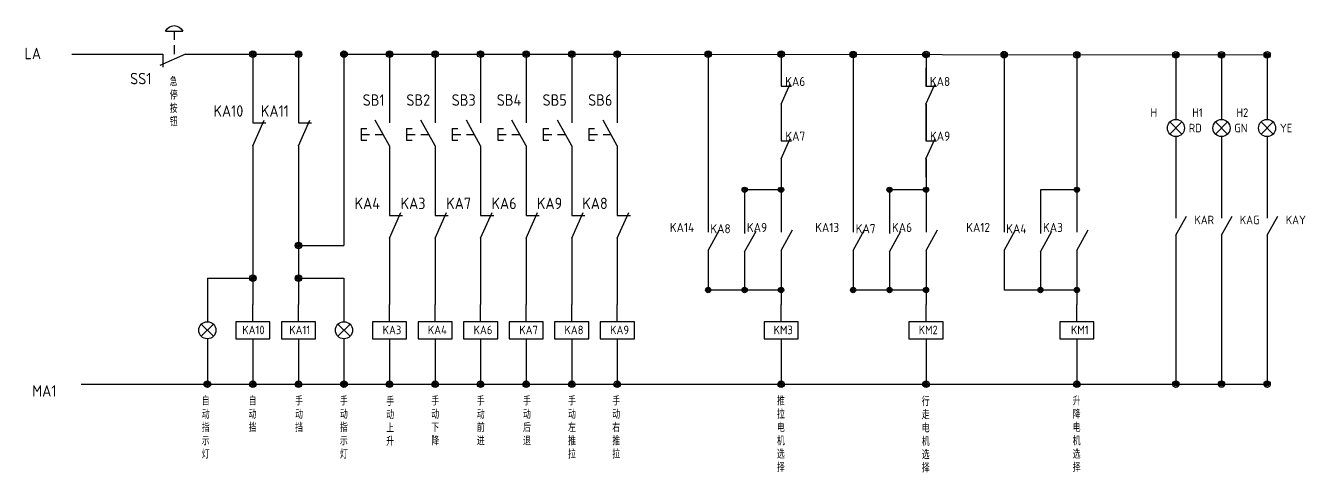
# Model space of a CAD drawing. Header units: millimetres. Extents: x -405 to 4399, y -1432 to 2273.
# Drawn here: x 1125 to 1687, y 829 to 1025 of the extents above; entities that cross this region are included whole.
import ezdxf
from ezdxf.enums import TextEntityAlignment as Align

# ---------------------------------------------------------------- set-up
doc = ezdxf.new("R2010")
doc.units = ezdxf.units.MM
doc.layers.get('0').update_dxf_attribs({"lineweight": 25})
for name, color, linetype in [('MISC', 2, 'Continuous'), ('SYMS', 7, 'Continuous'), ('TAGS', 51, 'Continuous'), ('YEL_14_THHN', 2, 'Continuous')]:
    doc.layers.add(name, color=color, linetype=linetype)
doc.layers.add('剖面线、重合断面轮廓线、表示平面的对角线、范围线及分界线、断裂处边界线 @ 1', color=4, linetype='Continuous', lineweight=25)
doc.styles.add('WD_IEC', font='ISOCP2.shx', dxfattribs={"width": 0.9, "height": 4, "bigfont": 'gbcbig.shx'})
doc.styles.add('工程字', font='', dxfattribs={"width": 0.7})
doc.styles.get('工程字').set_extended_font_data('FangSong_GB2312')

# ---------------------------------------------------------------- blocks, each defined once
blk = doc.blocks.new('WDDOT')
for radius in [0.72, 0.449, 0.223]:
    blk.add_circle((0, 0), radius)
blk = doc.blocks.new('VPB11')
for p, q in [((0, 7.5), (0, 2.5)), ((0, -2.5), (-3.12, 3.12)), ((-6.25, 1.25), (-6.25, -1.25)), ((-6.25, 1.25), (-5, 1.25)), ((-6.25, 0), (-4.38, 0)), ((-3.12, 0), (-1.39, 0)), ((-6.25, -1.25), (-5, -1.25)), ((0, -2.5), (0, -7.5))]:
    blk.add_line(p, q)
at = {"style": 'WD_IEC'}
for tag, p in [('INST', (-8, 10.25)), ('LOC', (-8, 6.75)), ('TAG1', (-1.08, 6.28)), ('DESC1', (-8, -10.35)), ('DESC2', (-8, -13.85)), ('DESC3', (-8, -17.35))]:
    blk.add_attdef(tag, text='', height=2.5, dxfattribs=at).set_placement(p, align=Align.RIGHT)
blk.add_attdef('TERM01', text='', height=2, rotation=90, dxfattribs=at).set_placement((-1, 7.5), align=Align.RIGHT)
at = {"style": 'WD_IEC', "flags": 1}
for tag, p, height in [('X2TERM01', (0, 7.5), 0.32), ('CONTACT', (0.5, 4.5), 1), ('COMMON', (1.75, 3.25), 1), ('X1LINK', (0, 0), 0.32), ('ASSYCODE', (1, -4), 1), ('FAMILY', (1, -5.5), 1), ('X8TERM02', (0, -7.5), 0.32), ('CATDESC', (1, -7), 1)]:
    blk.add_attdef(tag, p, '', height=height, dxfattribs=at)
at = {"style": 'WD_IEC', "flags": 9}
for tag, p in [('MFG', (-8.5, -0.25)), ('CAT', (-8.5, -2.75))]:
    blk.add_attdef(tag, text='', height=1.5, dxfattribs=at).set_placement(p, align=Align.RIGHT)
at = {"style": 'WD_IEC'}
blk.add_attdef('TERM02', (-1, -7.5), '', height=2, rotation=90, dxfattribs=at)
at = {"lineweight": 15, "style": 'WD_IEC'}
blk.add_attdef('XREF', text='', height=2.5, dxfattribs=at).set_placement((-8, -6.35), align=Align.RIGHT)
blk = doc.blocks.new('VSW12')
for p, q in [((0, 7.5), (0, 2.5)), ((0, -2.5), (2.5, 3.12)), ((0, 2.5), (2.87, 2.5)), ((0, -2.5), (0, -7.5))]:
    blk.add_line(p, q)
at = {"style": 'WD_IEC'}
for tag, p in [('INST', (-5.25, 7.75)), ('LOC', (-5.25, 4.25)), ('TAG1', (-2.1, 3.88)), ('DESC1', (-5.25, -12.85)), ('DESC2', (-5.25, -16.35)), ('DESC3', (-5.25, -19.85))]:
    blk.add_attdef(tag, text='', height=2.5, dxfattribs=at).set_placement(p, align=Align.RIGHT)
blk.add_attdef('TERM01', text='', height=2, rotation=90, dxfattribs=at).set_placement((-1, 7.5), align=Align.RIGHT)
at = {"style": 'WD_IEC', "flags": 1}
for tag, p, height in [('X2TERM01', (0, 7.5), 0.32), ('CONTACT', (0.5, 4.5), 1), ('COMMON', (1.75, 3.25), 1), ('X1LINK', (1.11, 0), 0.32), ('ASSYCODE', (1, -4), 1), ('FAMILY', (1, -5.5), 1), ('X8TERM02', (0, -7.5), 0.32), ('CATDESC', (1, -7), 1)]:
    blk.add_attdef(tag, p, '', height=height, dxfattribs=at)
at = {"style": 'WD_IEC'}
blk.add_attdef('TERM02', (-1, -7.5), '', height=2, rotation=90, dxfattribs=at)
at = {"style": 'WD_IEC', "flags": 9}
for tag, p in [('MFG', (-5.75, -2.75)), ('CAT', (-5.75, -5.25))]:
    blk.add_attdef(tag, text='', height=1.5, dxfattribs=at).set_placement(p, align=Align.RIGHT)
at = {"lineweight": 15, "style": 'WD_IEC'}
for tag, p in [('XREF', (-5.25, -8.85)), ('WDTAGALT', (-5.5, -22.63))]:
    blk.add_attdef(tag, text='', height=2.5, dxfattribs=at).set_placement(p, align=Align.RIGHT)
blk = doc.blocks.new('VCR1')
for p, q in [((0, 2.5), (0, 7.5)), ((0, -2.5), (0, -7.5))]:
    blk.add_line(p, q)
blk.add_lwpolyline([(-5, 2.5), (-5, -2.5), (5, -2.5), (5, 2.5)], close=True)
at = {"style": 'WD_IEC'}
for tag, p in [('INST', (-5.25, 11.5)), ('LOC', (-5.25, 8)), ('TAG1', (3.44, -1.17)), ('DESC1', (-5.25, -6.85)), ('DESC2', (-5.25, -10.35)), ('DESC3', (-5.25, -13.85))]:
    blk.add_attdef(tag, text='', height=2.5, dxfattribs=at).set_placement(p, align=Align.RIGHT)
at = {"style": 'WD_IEC', "flags": 1}
for tag, p, height in [('X2TERM01', (0, 7.5), 0.32), ('X4LINK', (-5, 0), 0.32), ('X1LINK', (5, 0), 0.32), ('ASSYCODE', (1, -4), 1), ('X8TERM02', (0, -7.5), 0.32), ('FAMILY', (1, -5.5), 1), ('CATDESC', (1, -7), 1)]:
    blk.add_attdef(tag, p, '', height=height, dxfattribs=at)
at = {"style": 'WD_IEC'}
blk.add_attdef('TERM01', text='', height=2, rotation=90, dxfattribs=at).set_placement((-1, 7.5), align=Align.RIGHT)
at = {"style": 'WD_IEC', "flags": 9}
for tag, p in [('MFG', (-6, 1)), ('CAT', (-6, -1.5))]:
    blk.add_attdef(tag, text='', height=1.5, dxfattribs=at).set_placement(p, align=Align.RIGHT)
at = {"style": 'WD_IEC'}
blk.add_attdef('TERM02', (-1, -7.5), '', height=2, rotation=90, dxfattribs=at)
at = {"lineweight": 9, "style": 'WD_IEC'}
for tag, p in [('NO', (-5.5, -16.5)), ('NC', (-5.5, -20))]:
    blk.add_attdef(tag, text='', height=2.5, dxfattribs=at).set_placement(p, align=Align.TOP_RIGHT)
for tag, p in [('XREFNO', (-4, -16.5)), ('XREFNC', (-4, -20))]:
    blk.add_attdef(tag, text='', height=2.5, dxfattribs=at).set_placement(p, align=Align.TOP_LEFT)
blk = doc.blocks.new('VLT1A')
for p, q in [((0, 7.5), (0, 2.5)), ((-1.77, -1.77), (1.77, 1.77)), ((1.77, -1.77), (-1.77, 1.77)), ((0, -2.5), (0, -7.5))]:
    blk.add_line(p, q)
blk.add_circle((0, 0), 2.5)
at = {"style": 'WD_IEC'}
for tag, p in [('INST', (-5.5, 10.25)), ('LOC', (-5.5, 6.75)), ('TAG1', (-5.5, 3.25)), ('DESC2', (-5.5, -9.85)), ('DESC1', (-5.5, -6.35)), ('DESC3', (-5.5, -13.35))]:
    blk.add_attdef(tag, text='', height=2.5, dxfattribs=at).set_placement(p, align=Align.RIGHT)
at = {"style": 'WD_IEC', "flags": 1}
for tag, p, height in [('X2TERM01', (0, 7.5), 0.32), ('X4LINK', (-3, 0), 0.32), ('X1LINK', (3, 0), 0.32), ('ASSYCODE', (1, -4), 1), ('X8TERM02', (0, -7.5), 0.32), ('FAMILY', (1, -5.5), 1), ('CATDESC', (1, -7), 1)]:
    blk.add_attdef(tag, p, '', height=height, dxfattribs=at)
at = {"style": 'WD_IEC'}
blk.add_attdef('TERM01', text='', height=2, rotation=90, dxfattribs=at).set_placement((-1, 7.5), align=Align.RIGHT)
at = {"style": 'WD_IEC', "flags": 9}
for tag, p in [('MFG', (-6, -0.25)), ('CAT', (-6, -2.75))]:
    blk.add_attdef(tag, text='', height=1.5, dxfattribs=at).set_placement(p, align=Align.RIGHT)
at = {"style": 'WD_IEC'}
blk.add_attdef('TERM02', (-1, -7.5), '', height=2, rotation=90, dxfattribs=at)
at = {"lineweight": 13, "style": 'WD_IEC'}
blk.add_attdef('COLOR', text='', height=2.5, dxfattribs=at).set_placement((3.75, 0), align=Align.MIDDLE_LEFT)
at = {"lineweight": 15, "style": 'WD_IEC'}
for tag, p in [('WDTAGALT', (-5.5, -21)), ('XREF', (-5.5, -18))]:
    blk.add_attdef(tag, text='', height=2.5, dxfattribs=at).set_placement(p, align=Align.RIGHT)
blk = doc.blocks.new('HPB12M')
for p, q in [((-2.5, 0), (-2.5, 2.87)), ((-7.5, 0), (-2.5, 0)), ((2.5, 0), (-3.12, 2.5)), ((0, -1.94), (0, 0)), ((2.5, 0), (7.5, 0)), ((-1.88, -5), (1.88, -5)), ((0, -5), (0, -3.12))]:
    blk.add_line(p, q)
blk.add_arc((0, -4.22), 2.03, 202.6199, 337.3801)
at = {"style": 'WD_IEC'}
for tag, p in [('INST', (-5, 11.12)), ('LOC', (-5, 7.62)), ('TAG1', (-5, 4.12)), ('DESC1', (-5, -11.25)), ('DESC2', (-5, -14.75)), ('DESC3', (-5, -18.25))]:
    blk.add_attdef(tag, text='', height=2.5, dxfattribs=at).set_placement(p, align=Align.RIGHT)
for tag, p, height, flags in [('MFG', (4.92, 12.12), 1.5, 9), ('CAT', (4.92, 9.62), 1.5, 9), ('TERM01', (-7.5, 1), 2, 8), ('X4TERM01', (-7.5, 0), 0.32, 1), ('X2LINK', (0, 1.74), 0.32, 1), ('X1TERM02', (7.5, 0), 0.32, 1), ('ASSYCODE', (3.5, -2.75), 1, 1), ('FAMILY', (3.5, -4.25), 1, 1), ('CATDESC', (3.5, -5.75), 1, 1), ('CONTACT', (3.5, -7.5), 1, 1), ('COMMON', (4.75, -8.75), 1, 1)]:
    blk.add_attdef(tag, p, '', height=height, dxfattribs=dict(at, flags=flags))
at = {"style": 'WD_IEC', "flags": 8}
blk.add_attdef('TERM02', text='', height=2, dxfattribs=at).set_placement((7.5, 1), align=Align.RIGHT)
at = {"lineweight": 15, "style": 'WD_IEC'}
blk.add_attdef('XREF', text='', height=2.5, dxfattribs=at).set_placement((-5, -7.5), align=Align.RIGHT)
blk = doc.blocks.new('HSS21')
for p, q in [((-7.5, 0), (-2.5, 0)), ((2.5, 0), (-3.12, -3.12)), ((2.5, 0), (7.5, 0))]:
    blk.add_line(p, q)
at = {"style": 'WD_IEC'}
for tag, p in [('INST', (-2.5, 13.62)), ('LOC', (-2.5, 10.12)), ('TAG2', (-2.56, 1.34)), ('DESC1', (-2.5, -10)), ('DESC2', (-2.5, -13.5)), ('DESC3', (-2.5, -17))]:
    blk.add_attdef(tag, text='', height=2.5, dxfattribs=at).set_placement(p, align=Align.RIGHT)
for tag, p, height, flags in [('X4TERM01', (-7.5, 0), 0.32, 1), ('TERM01', (-7.5, 1), 2, 8), ('X1TERM02', (7.5, 0), 0.32, 1), ('X2LINK', (0, -0.5), 0.32, 1), ('X8LINK', (0, -2), 0.32, 1), ('CONTACT', (6.5, -2.25), 1, 1), ('FAMILY', (6.5, -3.75), 1, 1), ('COMMON', (7.75, -3.5), 1, 1)]:
    blk.add_attdef(tag, p, '', height=height, dxfattribs=dict(at, flags=flags))
at = {"style": 'WD_IEC', "flags": 8}
for tag, height, p in [('TERM02', 2, (7.5, 1)), ('XREF', 2.5, (-2.5, -6.25))]:
    blk.add_attdef(tag, text='', height=height, dxfattribs=at).set_placement(p, align=Align.RIGHT)
at = {"lineweight": 15, "style": 'WD_IEC'}
blk.add_attdef('STATE', (2.5, -6.35), '', height=2.5, dxfattribs=at)
blk = doc.blocks.new('HSS22')
for p, q in [((-7.5, 0), (-2.5, 0)), ((2.5, 0), (-3.125, 2.5)), ((-2.5, 0), (-2.5, 2.8678)), ((2.5, 0), (7.5, 0))]:
    blk.add_line(p, q)
at = {"style": 'WD_IEC'}
for tag, p in [('INST', (-2.5, 13.625)), ('LOC', (-2.5, 10.125)), ('TAG2', (-2.5, 6.625)), ('DESC1', (-2.5, -10)), ('DESC2', (-2.5, -13.5)), ('DESC3', (-2.5, -17))]:
    blk.add_attdef(tag, text='', height=2.5, dxfattribs=at).set_placement(p, align=Align.RIGHT)
for tag, p, height, flags in [('X4TERM01', (-7.5, 0), 0.32, 1), ('TERM01', (-7.5, 1), 2, 8), ('X2LINK', (0, 2), 0.32, 1), ('X8LINK', (0, 0.1796), 0.32, 1), ('X1TERM02', (7.5, 0), 0.32, 1), ('CONTACT', (6.5, -2.25), 1, 1), ('FAMILY', (6.5, -3.75), 1, 1), ('COMMON', (7.75, -3.5), 1, 1)]:
    blk.add_attdef(tag, p, '', height=height, dxfattribs=dict(at, flags=flags))
at = {"style": 'WD_IEC', "flags": 8}
for tag, height, p in [('TERM02', 2, (7.5, 1)), ('XREF', 2.5, (-2.5, -6.25))]:
    blk.add_attdef(tag, text='', height=height, dxfattribs=at).set_placement(p, align=Align.RIGHT)
at = {"lineweight": 15, "style": 'WD_IEC'}
blk.add_attdef('STATE', (2.5, -6.35), '', height=2.5, dxfattribs=at)
blk = doc.blocks.new('VSS21')
for p, q in [((0, 7.5), (0, 2.5)), ((0, -2.5), (-3.125, 3.125)), ((0, -2.5), (0, -7.5))]:
    blk.add_line(p, q)
at = {"style": 'WD_IEC'}
for tag, p in [('INST', (-5.25, 7.75)), ('LOC', (-5.25, 4.25)), ('TAG2', (-5.25, 0.75)), ('XREF', (-5.25, -3.75)), ('DESC1', (-5.25, -7.6)), ('DESC2', (-5.25, -11.1)), ('DESC3', (-5.25, -14.6))]:
    blk.add_attdef(tag, text='', height=2.5, dxfattribs=at).set_placement(p, align=Align.RIGHT)
at = {"style": 'WD_IEC', "flags": 1}
for tag, p, height in [('X2TERM01', (0, 7.5), 0.32), ('X4LINK', (-2, 0), 0.32), ('X1LINK', (-0.5, 0), 0.32), ('X8TERM02', (0, -7.5), 0.32), ('CONTACT', (4, -8.5), 1), ('FAMILY', (4, -10), 1), ('COMMON', (5.25, -9.75), 1)]:
    blk.add_attdef(tag, p, '', height=height, dxfattribs=at)
at = {"style": 'WD_IEC'}
blk.add_attdef('TERM01', text='', height=2, rotation=90, dxfattribs=at).set_placement((-1, 7.5), align=Align.RIGHT)
blk.add_attdef('TERM02', (-1, -7.5), '', height=2, rotation=90, dxfattribs=at)
at = {"lineweight": 15, "style": 'WD_IEC'}
blk.add_attdef('STATE', (1.25, -6.35), '', height=2.5, dxfattribs=at)
blk = doc.blocks.new('VLT1R')
for p, q in [((0, 7.5), (0, 2.5)), ((-1.77, -1.77), (1.77, 1.77)), ((1.77, -1.77), (-1.77, 1.77)), ((0, -2.5), (0, -7.5))]:
    blk.add_line(p, q)
blk.add_circle((0, 0), 2.5)
at = {"style": 'WD_IEC'}
for tag, p in [('INST', (-5.5, 10.25)), ('LOC', (-5.5, 6.75)), ('TAG1', (-5.5, 3.25)), ('DESC2', (-5.5, -9.85)), ('DESC1', (-5.5, -6.35)), ('DESC3', (-5.5, -13.35))]:
    blk.add_attdef(tag, text='', height=2.5, dxfattribs=at).set_placement(p, align=Align.RIGHT)
at = {"style": 'WD_IEC', "flags": 1}
for tag, p, height in [('X2TERM01', (0, 7.5), 0.32), ('X4LINK', (-3, 0), 0.32), ('X1LINK', (3, 0), 0.32), ('ASSYCODE', (1, -4), 1), ('X8TERM02', (0, -7.5), 0.32), ('FAMILY', (1, -5.5), 1), ('CATDESC', (1, -7), 1)]:
    blk.add_attdef(tag, p, '', height=height, dxfattribs=at)
at = {"style": 'WD_IEC'}
blk.add_attdef('TERM01', text='', height=2, rotation=90, dxfattribs=at).set_placement((-1, 7.5), align=Align.RIGHT)
at = {"style": 'WD_IEC', "flags": 9}
for tag, p in [('MFG', (-6, -0.25)), ('CAT', (-6, -2.75))]:
    blk.add_attdef(tag, text='', height=1.5, dxfattribs=at).set_placement(p, align=Align.RIGHT)
at = {"style": 'WD_IEC'}
blk.add_attdef('TERM02', (-1, -7.5), '', height=2, rotation=90, dxfattribs=at)
at = {"lineweight": 13, "style": 'WD_IEC'}
blk.add_attdef('COLOR', text='', height=2.5, dxfattribs=at).set_placement((3.75, 0), align=Align.MIDDLE_LEFT)
at = {"lineweight": 15, "style": 'WD_IEC'}
for tag, p in [('XREF', (-5.5, -18)), ('WDTAGALT', (-5.5, -22))]:
    blk.add_attdef(tag, text='', height=2.5, dxfattribs=at).set_placement(p, align=Align.RIGHT)
blk = doc.blocks.new('VLT1G')
for p, q in [((0, 7.5), (0, 2.5)), ((-1.77, -1.77), (1.77, 1.77)), ((1.77, -1.77), (-1.77, 1.77)), ((0, -2.5), (0, -7.5))]:
    blk.add_line(p, q)
blk.add_circle((0, 0), 2.5)
at = {"style": 'WD_IEC'}
for tag, p in [('INST', (-5.5, 10.25)), ('LOC', (-5.5, 6.75)), ('TAG1', (-5.5, 3.25)), ('DESC2', (-5.5, -9.85)), ('DESC1', (-5.5, -6.35)), ('DESC3', (-5.5, -13.35))]:
    blk.add_attdef(tag, text='', height=2.5, dxfattribs=at).set_placement(p, align=Align.RIGHT)
at = {"style": 'WD_IEC', "flags": 1}
for tag, p, height in [('X2TERM01', (0, 7.5), 0.32), ('X4LINK', (-3, 0), 0.32), ('X1LINK', (3, 0), 0.32), ('ASSYCODE', (1, -4), 1), ('X8TERM02', (0, -7.5), 0.32), ('FAMILY', (1, -5.5), 1), ('CATDESC', (1, -7), 1)]:
    blk.add_attdef(tag, p, '', height=height, dxfattribs=at)
at = {"style": 'WD_IEC'}
blk.add_attdef('TERM01', text='', height=2, rotation=90, dxfattribs=at).set_placement((-1, 7.5), align=Align.RIGHT)
at = {"style": 'WD_IEC', "flags": 9}
for tag, p in [('MFG', (-6, -0.25)), ('CAT', (-6, -2.75))]:
    blk.add_attdef(tag, text='', height=1.5, dxfattribs=at).set_placement(p, align=Align.RIGHT)
at = {"style": 'WD_IEC'}
blk.add_attdef('TERM02', (-1, -7.5), '', height=2, rotation=90, dxfattribs=at)
at = {"lineweight": 13, "style": 'WD_IEC'}
blk.add_attdef('COLOR', text='', height=2.5, dxfattribs=at).set_placement((3.75, 0), align=Align.MIDDLE_LEFT)
at = {"lineweight": 15, "style": 'WD_IEC'}
for tag, p in [('WDTAGALT', (-5.5, -21)), ('XREF', (-5.5, -18))]:
    blk.add_attdef(tag, text='', height=2.5, dxfattribs=at).set_placement(p, align=Align.RIGHT)
blk = doc.blocks.new('VLT1Y')
for p, q in [((0, 7.5), (0, 2.5)), ((-1.77, -1.77), (1.77, 1.77)), ((1.77, -1.77), (-1.77, 1.77)), ((0, -2.5), (0, -7.5))]:
    blk.add_line(p, q)
blk.add_circle((0, 0), 2.5)
at = {"style": 'WD_IEC'}
for tag, p in [('INST', (-5.5, 10.25)), ('LOC', (-5.5, 6.75)), ('TAG1', (-5.5, 3.25)), ('DESC2', (-5.5, -9.85)), ('DESC1', (-5.5, -6.35)), ('DESC3', (-5.5, -13.35))]:
    blk.add_attdef(tag, text='', height=2.5, dxfattribs=at).set_placement(p, align=Align.RIGHT)
at = {"style": 'WD_IEC', "flags": 1}
for tag, p, height in [('X2TERM01', (0, 7.5), 0.32), ('X4LINK', (-3, 0), 0.32), ('X1LINK', (3, 0), 0.32), ('ASSYCODE', (1, -4), 1), ('X8TERM02', (0, -7.5), 0.32), ('FAMILY', (1, -5.5), 1), ('CATDESC', (1, -7), 1)]:
    blk.add_attdef(tag, p, '', height=height, dxfattribs=at)
at = {"style": 'WD_IEC'}
blk.add_attdef('TERM01', text='', height=2, rotation=90, dxfattribs=at).set_placement((-1, 7.5), align=Align.RIGHT)
at = {"style": 'WD_IEC', "flags": 9}
for tag, p in [('MFG', (-6, -0.25)), ('CAT', (-6, -2.75))]:
    blk.add_attdef(tag, text='', height=1.5, dxfattribs=at).set_placement(p, align=Align.RIGHT)
at = {"style": 'WD_IEC'}
blk.add_attdef('TERM02', (-1, -7.5), '', height=2, rotation=90, dxfattribs=at)
at = {"lineweight": 13, "style": 'WD_IEC'}
blk.add_attdef('COLOR', text='', height=2.5, dxfattribs=at).set_placement((3.75, 0), align=Align.MIDDLE_LEFT)
at = {"lineweight": 15, "style": 'WD_IEC'}
for tag, p in [('XREF', (-5.5, -18)), ('WDTAGALT', (-5.5, -21.5))]:
    blk.add_attdef(tag, text='', height=2.5, dxfattribs=at).set_placement(p, align=Align.RIGHT)

msp = doc.modelspace()

# ---------------------------------------------------------------- linework, layer by layer
at = {"layer": 'YEL_14_THHN'}
for p, q in [((1144.9, 1012.2), (1184.91, 1012.2)), ((1194.91, 1012.2), (1245.91, 1012.2)), ((1224.47, 1012.2), (1224.47, 991.99)), ((1244.47, 1012.2), (1244.47, 991.99)), ((1263.03, 1012.2), (1384.47, 1012.2)), ((1264.47, 1012.2), (1264.47, 928.26)), ((1284.47, 1012.2), (1284.47, 991.99)), ((1304.47, 1012.2), (1304.47, 991.99)), ((1324.47, 1012.2), (1324.47, 991.99)), ((1344.47, 1012.2), (1344.47, 991.99)), ((1364.47, 1012.2), (1364.47, 991.99)), ((1384.47, 1012.2), (1384.47, 991.99)), ((1384.47, 1012.2), (1669.77, 1011.84)), ((1424.39, 1012.14), (1424.39, 942.04)), ((1456.39, 1012.2), (1456.39, 998.2)), ((1488.03, 1012.05), (1488.03, 942.04)), ((1520.03, 1012), (1520.03, 998.2)), ((1554.28, 1011.95), (1554.28, 942.04)), ((1586.28, 1011.9), (1586.28, 942.04)), ((1629.77, 1011.84), (1629.77, 991.01)), ((1649.77, 1011.84), (1649.77, 991.01)), ((1669.77, 1011.84), (1669.77, 991.01)), ((1520.03, 990.21), (1520.03, 974.2)), ((1629.77, 968.51), (1629.77, 947.69)), ((1649.77, 968.51), (1649.77, 947.69)), ((1669.77, 968.51), (1669.77, 947.69)), ((1224.47, 961.99), (1224.47, 902.28)), ((1244.47, 961.99), (1244.47, 902.28)), ((1284.47, 961.99), (1284.47, 951.44)), ((1304.47, 961.99), (1304.47, 951.44)), ((1324.47, 961.99), (1324.47, 951.44)), ((1344.47, 961.99), (1344.47, 951.44)), ((1364.47, 961.99), (1364.47, 951.44)), ((1384.47, 961.99), (1384.47, 951.44)), ((1520.03, 966.21), (1520.03, 942.04)), ((1456.39, 958.2), (1456.39, 942.04)), ((1440.39, 952.66), (1440.39, 941.48)), ((1456.39, 952.66), (1440.39, 952.66)), ((1504.03, 952.66), (1504.03, 941.48)), ((1520.03, 952.66), (1504.03, 952.66)), ((1570.28, 952.66), (1570.28, 941.48)), ((1586.28, 952.66), (1570.28, 952.66)), ((1244.47, 928.26), (1264.47, 928.26)), ((1629.77, 925.19), (1629.77, 867.42)), ((1649.77, 925.19), (1649.77, 867.42)), ((1669.77, 925.19), (1669.77, 867.42)), ((1284.47, 921.44), (1284.47, 902.28)), ((1304.47, 921.44), (1304.47, 902.28)), ((1324.47, 921.44), (1324.47, 902.28)), ((1344.47, 921.44), (1344.47, 902.28)), ((1364.47, 921.44), (1364.47, 902.28)), ((1384.47, 921.44), (1384.47, 902.28)), ((1424.39, 918.04), (1424.39, 908.67)), ((1440.39, 917.48), (1440.39, 908.67)), ((1456.39, 918.04), (1456.39, 902.28)), ((1488.03, 918.04), (1488.03, 908.67)), ((1504.03, 917.48), (1504.03, 908.67)), ((1520.03, 918.04), (1520.03, 902.28)), ((1554.28, 918.04), (1554.28, 908.67)), ((1570.28, 917.48), (1570.28, 908.67)), ((1586.28, 918.04), (1586.28, 902.28)), ((1204.47, 913.84), (1224.47, 913.84)), ((1204.47, 913.84), (1204.47, 902.28)), ((1244.47, 913.84), (1264.47, 913.84)), ((1264.47, 913.84), (1264.47, 902.28)), ((1440.39, 908.67), (1424.39, 908.67)), ((1456.39, 908.67), (1440.39, 908.67)), ((1504.03, 908.67), (1488.03, 908.67)), ((1520.03, 908.67), (1504.03, 908.67)), ((1570.28, 908.67), (1554.28, 908.67)), ((1586.28, 908.67), (1570.28, 908.67)), ((1204.47, 879.78), (1204.47, 867.32)), ((1224.47, 879.78), (1224.47, 867.32)), ((1244.47, 879.78), (1244.47, 867.32)), ((1264.47, 879.78), (1264.47, 867.32)), ((1284.47, 879.78), (1284.47, 867.32)), ((1304.47, 879.78), (1304.47, 867.32)), ((1324.47, 879.78), (1324.47, 867.32)), ((1344.47, 879.78), (1344.47, 867.32)), ((1364.47, 879.78), (1364.47, 867.32)), ((1384.47, 879.78), (1384.47, 867.32)), ((1456.39, 879.78), (1456.39, 867.32)), ((1520.03, 879.78), (1520.03, 867.32)), ((1586.28, 879.78), (1586.28, 867.32)), ((1149.06, 867.32), (1384.47, 867.32)), ((1384.47, 867.32), (1669.77, 867.42))]:
    msp.add_line(p, q, dxfattribs=at)

# ---------------------------------------------------------------- block references
at = {"layer": 'SYMS'}
ref = msp.add_blockref('HPB12M', (1189.91, 1012.2), dxfattribs=dict(at, xscale=-2, yscale=2, zscale=2, rotation=180))
ref.add_attrib('TAG1', 'SS1', dxfattribs={"layer": 'TAGS', "height": 5, "style": 'WD_IEC'}).set_placement((1179.91, 998.95), align=Align.RIGHT)
for name, p, xscale, yscale, zscale in [('WDDOT', (1224.47, 1012.2), 2, 2, 2), ('WDDOT', (1244.47, 1012.2), 2, 2, 2), ('WDDOT', (1264.47, 1012.2), 2, 2, 2), ('WDDOT', (1284.47, 1012.2), 2, 2, 2), ('WDDOT', (1304.47, 1012.2), 2, 2, 2), ('WDDOT', (1324.47, 1012.2), 2, 2, 2), ('WDDOT', (1344.47, 1012.2), 2, 2, 2), ('WDDOT', (1364.47, 1012.2), 2, 2, 2), ('WDDOT', (1384.47, 1012.2), 2, 2, 2), ('WDDOT', (1424.39, 1012.2), 2, 2, 2), ('WDDOT', (1456.39, 1012.2), 2, 2, 2), ('WDDOT', (1488.03, 1012.05), 2, 2, 2), ('WDDOT', (1520.03, 1012), 2, 2, 2), ('WDDOT', (1554.28, 1011.95), 2, 2, 2), ('WDDOT', (1586.28, 1011.9), 2, 2, 2), ('WDDOT', (1629.77, 1011.84), 2, 2, 2), ('WDDOT', (1649.77, 1011.84), 2, 2, 2), ('WDDOT', (1669.77, 1011.84), 2, 2, 2), ('WDDOT', (1244.47, 928.26), 2, 2, 2), ('WDDOT', (1224.47, 913.84), 2, 2, 2), ('WDDOT', (1244.47, 913.84), 2, 2, 2), ('VLT1A', (1204.47, 891.03), 1.5, 1.5, 1.5), ('VLT1A', (1264.47, 891.03), 1.5, 1.5, 1.5), ('WDDOT', (1204.47, 867.32), 2, 2, 2), ('WDDOT', (1224.47, 867.32), 2, 2, 2), ('WDDOT', (1244.47, 867.32), 2, 2, 2), ('WDDOT', (1264.47, 867.32), 2, 2, 2), ('WDDOT', (1284.47, 867.32), 2, 2, 2), ('WDDOT', (1304.47, 867.32), 2, 2, 2), ('WDDOT', (1324.47, 867.32), 2, 2, 2), ('WDDOT', (1344.47, 867.32), 2, 2, 2), ('WDDOT', (1364.47, 867.32), 2, 2, 2), ('WDDOT', (1384.47, 867.32), 2, 2, 2), ('WDDOT', (1456.39, 867.32), 2, 2, 2), ('WDDOT', (1520.03, 867.32), 2, 2, 2), ('WDDOT', (1586.28, 867.32), 2, 2, 2), ('WDDOT', (1629.77, 867.42), 2, 2, 2), ('WDDOT', (1649.77, 867.42), 2, 2, 2), ('WDDOT', (1669.77, 867.42), 2, 2, 2)]:
    msp.add_blockref(name, p, dxfattribs=dict(at, xscale=xscale, yscale=yscale, zscale=zscale))
ref = msp.add_blockref('HSS22', (1456.39, 994.2), dxfattribs=dict(at, xscale=1.6, yscale=1.6, zscale=1.6, rotation=270))
ref.add_attrib('TAG2', 'KA6', dxfattribs={"layer": 'TAGS', "height": 4, "style": 'WD_IEC'}).set_placement((1466.99, 998.2), align=Align.RIGHT)
ref = msp.add_blockref('HSS22', (1520.02, 994.2), dxfattribs=dict(at, xscale=1.6, yscale=1.6, zscale=1.6, rotation=270))
ref.add_attrib('TAG2', 'KA8', dxfattribs={"layer": 'TAGS', "height": 4, "style": 'WD_IEC'}).set_placement((1530.62, 998.2), align=Align.RIGHT)
ref = msp.add_blockref('VSW12', (1224.47, 976.99), dxfattribs=dict(at, xscale=2, yscale=2, zscale=2))
ref.add_attrib('TAG1', 'KA10', dxfattribs={"layer": 'TAGS', "height": 5, "style": 'WD_IEC'}).set_placement((1220.26, 984.75), align=Align.RIGHT)
ref = msp.add_blockref('VSW12', (1244.47, 976.99), dxfattribs=dict(at, xscale=2, yscale=2, zscale=2))
ref.add_attrib('TAG1', 'KA11', dxfattribs={"layer": 'TAGS', "height": 5, "style": 'WD_IEC'}).set_placement((1240.26, 984.75), align=Align.RIGHT)
ref = msp.add_blockref('VPB11', (1284.47, 976.99), dxfattribs=dict(at, xscale=2, yscale=2, zscale=2))
ref.add_attrib('TAG1', 'SB1', dxfattribs={"layer": 'TAGS', "height": 5, "style": 'WD_IEC'}).set_placement((1282.3, 989.55), align=Align.RIGHT)
ref = msp.add_blockref('VPB11', (1304.47, 976.99), dxfattribs=dict(at, xscale=2, yscale=2, zscale=2))
ref.add_attrib('TAG1', 'SB2', dxfattribs={"layer": 'TAGS', "height": 5, "style": 'WD_IEC'}).set_placement((1302.3, 989.55), align=Align.RIGHT)
ref = msp.add_blockref('VPB11', (1324.47, 976.99), dxfattribs=dict(at, xscale=2, yscale=2, zscale=2))
ref.add_attrib('TAG1', 'SB3', dxfattribs={"layer": 'TAGS', "height": 5, "style": 'WD_IEC'}).set_placement((1322.3, 989.55), align=Align.RIGHT)
ref = msp.add_blockref('VPB11', (1344.47, 976.99), dxfattribs=dict(at, xscale=2, yscale=2, zscale=2))
ref.add_attrib('TAG1', 'SB4', dxfattribs={"layer": 'TAGS', "height": 5, "style": 'WD_IEC'}).set_placement((1342.3, 989.55), align=Align.RIGHT)
ref = msp.add_blockref('VPB11', (1364.46, 976.99), dxfattribs=dict(at, xscale=2, yscale=2, zscale=2))
ref.add_attrib('TAG1', 'SB5', dxfattribs={"layer": 'TAGS', "height": 5, "style": 'WD_IEC'}).set_placement((1362.3, 989.55), align=Align.RIGHT)
ref = msp.add_blockref('VPB11', (1384.47, 976.99), dxfattribs=dict(at, xscale=2, yscale=2, zscale=2))
ref.add_attrib('TAG1', 'SB6', dxfattribs={"layer": 'TAGS', "height": 5, "style": 'WD_IEC'}).set_placement((1382.3, 989.55), align=Align.RIGHT)
at = {"layer": 'SYMS', "color": 1}
ref = msp.add_blockref('VLT1R', (1629.77, 979.76), dxfattribs=dict(at, xscale=1.5, yscale=1.5, zscale=1.5))
ref.add_attrib('COLOR', 'RD', dxfattribs={"layer": 'MISC', "lineweight": 13, "height": 3.75, "style": 'WD_IEC'}).set_placement((1635.4, 979.76), align=Align.MIDDLE_LEFT)
ref.add_attrib('TAG1', 'H', dxfattribs={"layer": 'TAGS', "height": 3.75, "style": 'WD_IEC'}).set_placement((1621.52, 984.64), align=Align.RIGHT)
at = {"layer": 'SYMS'}
ref = msp.add_blockref('VLT1G', (1649.77, 979.76), dxfattribs=dict(at, xscale=1.5, yscale=1.5, zscale=1.5))
ref.add_attrib('COLOR', 'GN', dxfattribs={"layer": 'MISC', "lineweight": 13, "height": 3.75, "style": 'WD_IEC'}).set_placement((1655.4, 979.76), align=Align.MIDDLE_LEFT)
ref.add_attrib('TAG1', 'H1', dxfattribs={"layer": 'TAGS', "height": 3.75, "style": 'WD_IEC'}).set_placement((1641.52, 984.64), align=Align.RIGHT)
ref = msp.add_blockref('VLT1Y', (1669.77, 979.76), dxfattribs=dict(at, xscale=1.5, yscale=1.5, zscale=1.5))
ref.add_attrib('COLOR', 'YE', dxfattribs={"layer": 'MISC', "lineweight": 13, "height": 3.75, "style": 'WD_IEC'}).set_placement((1675.4, 979.76), align=Align.MIDDLE_LEFT)
ref.add_attrib('TAG1', 'H2', dxfattribs={"layer": 'TAGS', "height": 3.75, "style": 'WD_IEC'}).set_placement((1661.52, 984.64), align=Align.RIGHT)
ref = msp.add_blockref('HSS22', (1456.39, 970.2), dxfattribs=dict(at, xscale=1.6, yscale=1.6, zscale=1.6, rotation=270))
ref.add_attrib('TAG2', 'KA7', dxfattribs={"layer": 'TAGS', "height": 4, "style": 'WD_IEC'}).set_placement((1466.99, 974.2), align=Align.RIGHT)
ref = msp.add_blockref('HSS22', (1520.02, 970.2), dxfattribs=dict(at, xscale=1.6, yscale=1.6, zscale=1.6, rotation=270))
ref.add_attrib('TAG2', 'KA9', dxfattribs={"layer": 'TAGS', "height": 4, "style": 'WD_IEC'}).set_placement((1530.62, 974.2), align=Align.RIGHT)
ref = msp.add_blockref('VSW12', (1284.47, 936.44), dxfattribs=dict(at, xscale=2, yscale=2, zscale=2))
ref.add_attrib('TAG1', 'KA4', dxfattribs={"layer": 'TAGS', "height": 5, "style": 'WD_IEC'}).set_placement((1280.26, 944.2), align=Align.RIGHT)
ref = msp.add_blockref('VSW12', (1304.47, 936.44), dxfattribs=dict(at, xscale=2, yscale=2, zscale=2))
ref.add_attrib('TAG1', 'KA3', dxfattribs={"layer": 'TAGS', "height": 5, "style": 'WD_IEC'}).set_placement((1300.26, 944.2), align=Align.RIGHT)
ref = msp.add_blockref('VSW12', (1324.47, 936.44), dxfattribs=dict(at, xscale=2, yscale=2, zscale=2))
ref.add_attrib('TAG1', 'KA7', dxfattribs={"layer": 'TAGS', "height": 5, "style": 'WD_IEC'}).set_placement((1320.26, 944.2), align=Align.RIGHT)
ref = msp.add_blockref('VSW12', (1344.47, 936.44), dxfattribs=dict(at, xscale=2, yscale=2, zscale=2))
ref.add_attrib('TAG1', 'KA6', dxfattribs={"layer": 'TAGS', "height": 5, "style": 'WD_IEC'}).set_placement((1340.26, 944.2), align=Align.RIGHT)
ref = msp.add_blockref('VSW12', (1364.47, 936.44), dxfattribs=dict(at, xscale=2, yscale=2, zscale=2))
ref.add_attrib('TAG1', 'KA9', dxfattribs={"layer": 'TAGS', "height": 5, "style": 'WD_IEC'}).set_placement((1360.26, 944.2), align=Align.RIGHT)
ref = msp.add_blockref('VSW12', (1384.47, 936.44), dxfattribs=dict(at, xscale=2, yscale=2, zscale=2))
ref.add_attrib('TAG1', 'KA8', dxfattribs={"layer": 'TAGS', "height": 5, "style": 'WD_IEC'}).set_placement((1380.26, 944.2), align=Align.RIGHT)
at = {"layer": 'SYMS', "xscale": 1.6, "yscale": 1.6, "zscale": 1.6, "rotation": 270}
for p in [(1440.39, 952.66), (1456.39, 952.66), (1504.03, 952.66), (1520.03, 952.66), (1586.28, 952.66), (1424.39, 908.67), (1440.39, 908.67), (1456.39, 908.67), (1488.03, 908.67), (1504.03, 908.67), (1520.03, 908.67), (1570.28, 908.67), (1586.28, 908.67)]:
    msp.add_blockref('WDDOT', p, dxfattribs=at)
at = {"layer": 'SYMS'}
ref = msp.add_blockref('VSS21', (1629.77, 936.44), dxfattribs=dict(at, xscale=-1.5, yscale=1.5, zscale=1.5))
ref.add_attrib('TAG2', 'KAR', dxfattribs={"layer": 'TAGS', "height": 3.75, "style": 'WD_IEC'}).set_placement((1646.48, 937.56), align=Align.RIGHT)
ref = msp.add_blockref('VSS21', (1649.77, 936.44), dxfattribs=dict(at, xscale=-1.5, yscale=1.5, zscale=1.5))
ref.add_attrib('TAG2', 'KAG', dxfattribs={"layer": 'TAGS', "height": 3.75, "style": 'WD_IEC'}).set_placement((1666.48, 937.56), align=Align.RIGHT)
ref = msp.add_blockref('VSS21', (1669.77, 936.44), dxfattribs=dict(at, xscale=-1.5, yscale=1.5, zscale=1.5))
ref.add_attrib('TAG2', 'KAY', dxfattribs={"layer": 'TAGS', "height": 3.75, "style": 'WD_IEC'}).set_placement((1686.85, 937.56), align=Align.RIGHT)
ref = msp.add_blockref('HSS21', (1424.39, 930.04), dxfattribs=dict(at, xscale=-1.6, yscale=1.6, zscale=1.6, rotation=90))
ref.add_attrib('TAG2', 'KA14', dxfattribs={"layer": 'TAGS', "height": 4, "style": 'WD_IEC'}).set_placement((1418.24, 934.14), align=Align.RIGHT)
ref = msp.add_blockref('HSS21', (1440.39, 929.48), dxfattribs=dict(at, xscale=-1.6, yscale=1.6, zscale=1.6, rotation=90))
ref.add_attrib('TAG2', 'KA8', dxfattribs={"layer": 'TAGS', "height": 4, "style": 'WD_IEC'}).set_placement((1434.24, 933.58), align=Align.RIGHT)
ref = msp.add_blockref('HSS21', (1456.39, 930.04), dxfattribs=dict(at, xscale=-1.6, yscale=1.6, zscale=1.6, rotation=90))
ref.add_attrib('TAG2', 'KA9', dxfattribs={"layer": 'TAGS', "height": 4, "style": 'WD_IEC'}).set_placement((1450.24, 934.14), align=Align.RIGHT)
ref = msp.add_blockref('HSS21', (1488.03, 930.04), dxfattribs=dict(at, xscale=-1.6, yscale=1.6, zscale=1.6, rotation=90))
ref.add_attrib('TAG2', 'KA13', dxfattribs={"layer": 'TAGS', "height": 4, "style": 'WD_IEC'}).set_placement((1481.88, 934.14), align=Align.RIGHT)
ref = msp.add_blockref('HSS21', (1504.03, 929.48), dxfattribs=dict(at, xscale=-1.6, yscale=1.6, zscale=1.6, rotation=90))
ref.add_attrib('TAG2', 'KA7', dxfattribs={"layer": 'TAGS', "height": 4, "style": 'WD_IEC'}).set_placement((1497.88, 933.58), align=Align.RIGHT)
ref = msp.add_blockref('HSS21', (1520.03, 930.04), dxfattribs=dict(at, xscale=-1.6, yscale=1.6, zscale=1.6, rotation=90))
ref.add_attrib('TAG2', 'KA6', dxfattribs={"layer": 'TAGS', "height": 4, "style": 'WD_IEC'}).set_placement((1513.88, 934.14), align=Align.RIGHT)
ref = msp.add_blockref('HSS21', (1554.28, 930.04), dxfattribs=dict(at, xscale=-1.6, yscale=1.6, zscale=1.6, rotation=90))
ref.add_attrib('TAG2', 'KA12', dxfattribs={"layer": 'TAGS', "height": 4, "style": 'WD_IEC'}).set_placement((1548.13, 934.14), align=Align.RIGHT)
ref = msp.add_blockref('HSS21', (1570.28, 929.48), dxfattribs=dict(at, xscale=-1.6, yscale=1.6, zscale=1.6, rotation=90))
ref.add_attrib('TAG2', 'KA4', dxfattribs={"layer": 'TAGS', "height": 4, "style": 'WD_IEC'}).set_placement((1564.13, 933.58), align=Align.RIGHT)
ref = msp.add_blockref('HSS21', (1586.28, 930.04), dxfattribs=dict(at, xscale=-1.6, yscale=1.6, zscale=1.6, rotation=90))
ref.add_attrib('TAG2', 'KA3', dxfattribs={"layer": 'TAGS', "height": 4, "style": 'WD_IEC'}).set_placement((1580.13, 934.14), align=Align.RIGHT)
ref = msp.add_blockref('VCR1', (1224.47, 891.03), dxfattribs=dict(at, xscale=1.5, yscale=1.5, zscale=1.5))
ref.add_attrib('TAG1', 'KA10', dxfattribs={"layer": 'TAGS', "height": 3.75, "style": 'WD_IEC'}).set_placement((1229.63, 889.28), align=Align.RIGHT)
ref = msp.add_blockref('VCR1', (1244.47, 891.03), dxfattribs=dict(at, xscale=1.5, yscale=1.5, zscale=1.5))
ref.add_attrib('TAG1', 'KA11', dxfattribs={"layer": 'TAGS', "height": 3.75, "style": 'WD_IEC'}).set_placement((1249.63, 889.28), align=Align.RIGHT)
ref = msp.add_blockref('VCR1', (1284.47, 891.03), dxfattribs=dict(at, xscale=1.5, yscale=1.5, zscale=1.5))
ref.add_attrib('TAG1', 'KA3', dxfattribs={"layer": 'TAGS', "height": 3.75, "style": 'WD_IEC'}).set_placement((1289.63, 889.28), align=Align.RIGHT)
ref = msp.add_blockref('VCR1', (1304.47, 891.03), dxfattribs=dict(at, xscale=1.5, yscale=1.5, zscale=1.5))
ref.add_attrib('TAG1', 'KA4', dxfattribs={"layer": 'TAGS', "height": 3.75, "style": 'WD_IEC'}).set_placement((1309.63, 889.28), align=Align.RIGHT)
ref = msp.add_blockref('VCR1', (1324.47, 891.03), dxfattribs=dict(at, xscale=1.5, yscale=1.5, zscale=1.5))
ref.add_attrib('TAG1', 'KA6', dxfattribs={"layer": 'TAGS', "height": 3.75, "style": 'WD_IEC'}).set_placement((1329.63, 889.28), align=Align.RIGHT)
ref = msp.add_blockref('VCR1', (1344.47, 891.03), dxfattribs=dict(at, xscale=1.5, yscale=1.5, zscale=1.5))
ref.add_attrib('TAG1', 'KA7', dxfattribs={"layer": 'TAGS', "height": 3.75, "style": 'WD_IEC'}).set_placement((1349.63, 889.28), align=Align.RIGHT)
ref = msp.add_blockref('VCR1', (1364.47, 891.03), dxfattribs=dict(at, xscale=1.5, yscale=1.5, zscale=1.5))
ref.add_attrib('TAG1', 'KA8', dxfattribs={"layer": 'TAGS', "height": 3.75, "style": 'WD_IEC'}).set_placement((1369.63, 889.28), align=Align.RIGHT)
ref = msp.add_blockref('VCR1', (1384.47, 891.03), dxfattribs=dict(at, xscale=1.5, yscale=1.5, zscale=1.5))
ref.add_attrib('TAG1', 'KA9', dxfattribs={"layer": 'TAGS', "height": 3.75, "style": 'WD_IEC'}).set_placement((1389.63, 889.28), align=Align.RIGHT)
ref = msp.add_blockref('VCR1', (1456.39, 891.03), dxfattribs=dict(at, xscale=1.5, yscale=1.5, zscale=1.5))
ref.add_attrib('TAG1', 'KM3', dxfattribs={"layer": 'TAGS', "height": 3.75, "style": 'WD_IEC'}).set_placement((1461.55, 889.28), align=Align.RIGHT)
ref = msp.add_blockref('VCR1', (1520.03, 891.03), dxfattribs=dict(at, xscale=1.5, yscale=1.5, zscale=1.5))
ref.add_attrib('TAG1', 'KM2', dxfattribs={"layer": 'TAGS', "height": 3.75, "style": 'WD_IEC'}).set_placement((1525.18, 889.28), align=Align.RIGHT)
ref = msp.add_blockref('VCR1', (1586.28, 891.03), dxfattribs=dict(at, xscale=1.5, yscale=1.5, zscale=1.5))
ref.add_attrib('TAG1', 'KM1', dxfattribs={"layer": 'TAGS', "height": 3.75, "style": 'WD_IEC'}).set_placement((1591.44, 889.28), align=Align.RIGHT)

# ---------------------------------------------------------------- texts
at = {"color": 61, "true_color": 0xdbf566, "style": 'WD_IEC'}
for tag, p in [('LA', (1131.46, 1009.97)), ('MA1', (1138.23, 861.92))]:
    msp.add_attdef(tag, text='F', height=5, dxfattribs=at).set_placement(p, align=Align.RIGHT)
at = {"layer": '剖面线、重合断面轮廓线、表示平面的对角线、范围线及分界线、断裂处边界线 @ 1', "char_height": 3.5, "attachment_point": 1, "style": '工程字'}
for s, width, insert in [('{\\fSimSun|b0|i0|c134|p2;急停按钮}', 4.5131, (1187.96, 1001.99)), ('{\\fSimSun|b0|i0|c134|p2;自动指示灯}', 4.5131, (1202.04, 861.94)), ('{\\fSimSun|b0|i0|c134|p2;自动\\P挡}', 4.5131, (1222.59, 861.94)), ('{\\fSimSun|b0|i0|c134|p2;手动挡}', 4.5131, (1243.02, 861.94)), ('{\\fSimSun|b0|i0|c134|p2;手动指示灯}', 4.5131, (1262.72, 861.94)), ('{\\fSimSun|b0|i0|c134|p2;手动上升}', 4.0081, (1283.03, 861.72)), ('{\\fSimSun|b0|i0|c134|p2;手动下降}', 4.5131, (1302.84, 861.94)), ('{\\fSimSun|b0|i0|c134|p2;手动前进}', 4.5131, (1322.79, 861.94)), ('{\\fSimSun|b0|i0|c134|p2;手动后退}', 4.5131, (1343.1, 861.94)), ('{\\fSimSun|b0|i0|c134|p2;手动\\P左推拉}', 4.5131, (1362.87, 861.94)), ('{\\fSimSun|b0|i0|c134|p2;手动右推拉}', 4.5131, (1382.29, 861.94)), ('{\\fSimSun|b0|i0|c134|p2;推拉电机选择}', 4.5131, (1454.59, 861.94)), ('{\\fSimSun|b0|i0|c134|p2;行走电机选择}', 4.5131, (1518.16, 861.72)), ('{\\fSimSun|b0|i0|c134|p2;升降电机选择}', 4.5131, (1584.44, 861.94))]:
    msp.add_mtext_dynamic_manual_height_columns(s, width=width, gutter_width=17.5, heights=[0], dxfattribs=dict(at, insert=insert))

doc.saveas('drawing.dxf')
